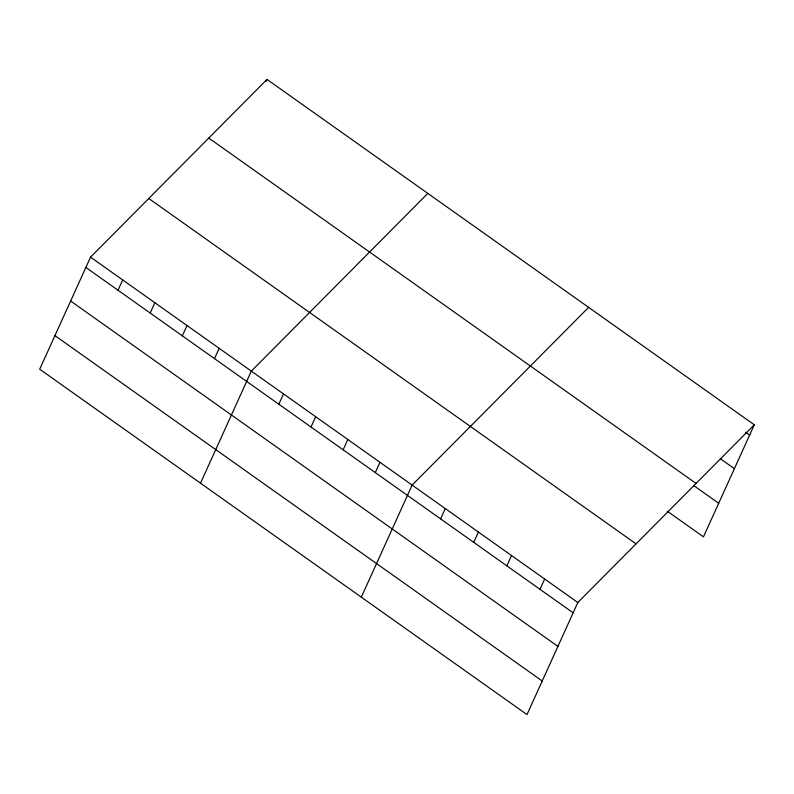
<?xml version="1.0" encoding="UTF-8"?>
<svg xmlns="http://www.w3.org/2000/svg" width="794" height="794" viewBox="0 0 794 794"><rect width="100%" height="100%" fill="white"/><g stroke="black" fill="none" stroke-linecap="round" stroke-linejoin="round"><path stroke-width="1.19" d="M90.536 257.147L39.7 369.21L526.988 714.58L577.824 602.517L754.3 424.79L267.012 79.42L90.536 257.147L577.824 602.517M118.018 290.237L122.693 279.935M150.185 313.034L154.86 302.732M266.079 81.484L267.012 79.42M182.342 335.832L187.017 325.53M214.509 358.63L219.174 348.318M200.505 483.179L251.341 371.116L427.817 193.389M278.823 404.215L283.498 393.913M310.99 427.013L315.665 416.701M343.147 449.801L347.822 439.499M375.314 472.599L379.979 462.297M361.31 597.157L412.146 485.084L588.622 307.367M440.61 518.879L445.275 508.577M473.74 542.362L478.415 532.059M506.88 565.844L511.554 555.542M540.009 589.337L544.684 579.034M754.3 424.79L703.464 536.853L667.317 511.237M745.606 432.244L749.625 435.092M720.337 458.714L734.39 468.678M208.772 138.067L696.06 483.437M693.599 485.481L718.699 503.277M148.776 198.49L636.063 543.87M85.861 267.449L573.149 612.819M70.626 301.025L557.914 646.395M54.935 335.624L542.223 681.004"/></g></svg>
